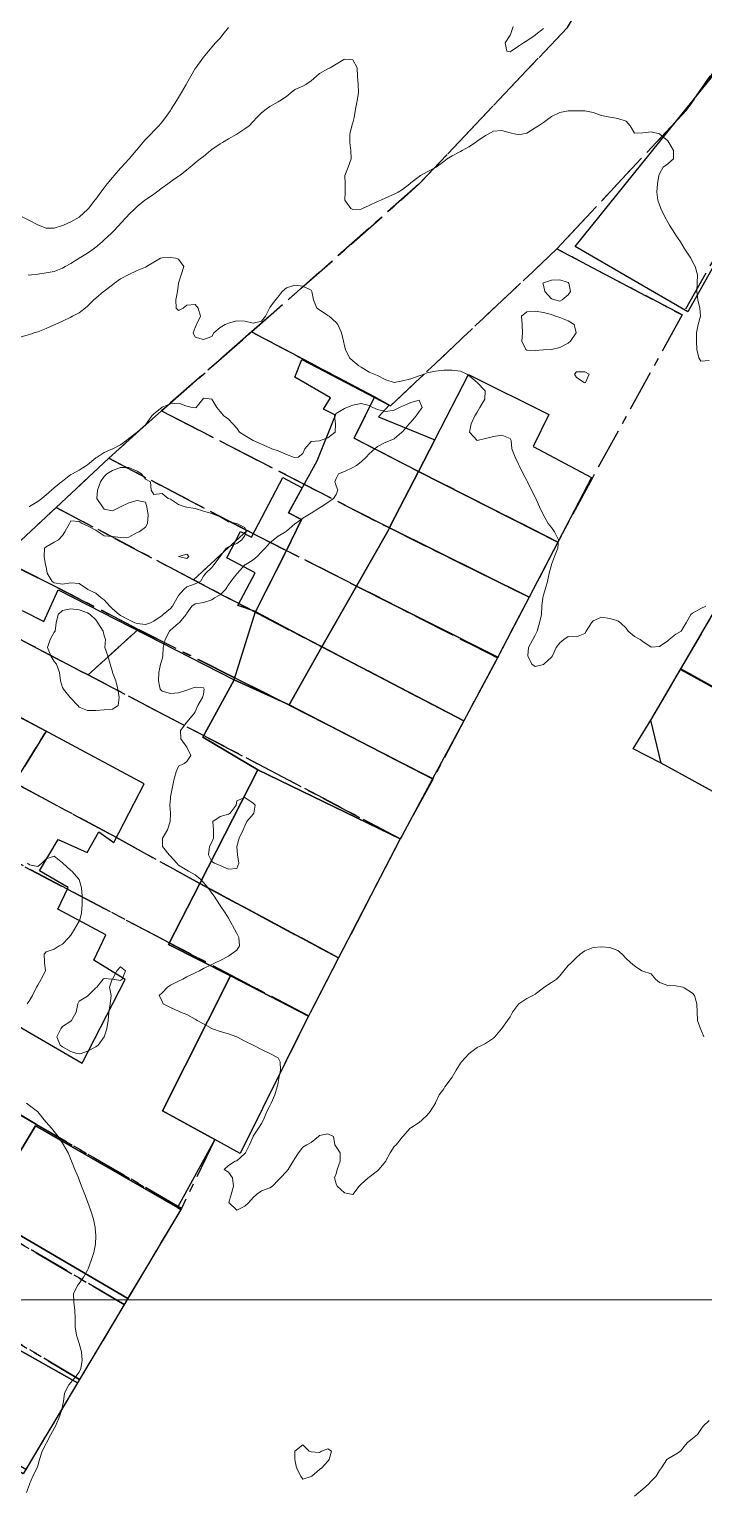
# Model space of a CAD drawing. Header units: centimetres. Extents: x 0 to 642158, y -847 to 649707.
# Drawn here: x 616421.2 to 616461.9, y 621375.6 to 621464.1 of the extents above; entities that cross this region are included whole.
import ezdxf

# ---------------------------------------------------------------- set-up
doc = ezdxf.new("R2010")
doc.units = ezdxf.units.CM
doc.header["$MEASUREMENT"] = 0
doc.linetypes.add('CENTERX2', pattern=[4, 2.5, -0.5, 0.5, -0.5])
doc.layers.add('MEV_grille', color=254, linetype='Continuous', lineweight=9)
doc.layers.add('WAL_topographie 0.5', color=253, linetype='Continuous', lineweight=20)
doc.layers.add('SPW_batiments', color=7, linetype='Continuous')
doc.layers.add('SPW_parcellaire cadastral', color=7, linetype='CENTERX2', lineweight=25, true_color=0xff0542)

# ---------------------------------------------------------------- blocks, each defined once
blk = doc.blocks.new('*U114')
at = {"layer": 'MEV_grille', "transparency": 33554687}
blk.add_lwpolyline([(-1338.461, 0), (1338.461, 0)], dxfattribs=at)
blk = doc.blocks.new('*U115')
at = {"layer": 'MEV_grille', "color": 0, "linetype": 'ByBlock', "lineweight": -2, "transparency": 16777216}
blk.add_blockref('*U114', (0, -1000), dxfattribs=at)

msp = doc.modelspace()

# ---------------------------------------------------------------- linework, layer by layer
at = {"layer": 'SPW_batiments'}
for points in [[(616468.042, 621459.615), (616460.97, 621447.026), (616454.175, 621450.954), (616463.295, 621462.281), (616468.042, 621459.615)], [(616442.952, 621441.379), (616442.311, 621440.672), (616445.696, 621439.289), (616444.717, 621437.387), (616443.038, 621434.12), (616442.969, 621433.986), (616442.858, 621433.79), (616440.979, 621430.471), (616438.896, 621426.79), (616434.879, 621428.921), (616436.739, 621432.575), (616437.662, 621434.489), (616436.879, 621434.889), (616438.611, 621438.022), (616439.711, 621440.789), (616438.978, 621441.139), (616439.411, 621441.822), (616437.261, 621443.071), (616437.678, 621444.139), (616442.952, 621441.379)], [(616452.578, 621440.823), (616451.628, 621438.89), (616455.161, 621437.024), (616453.128, 621433.124), (616444.717, 621437.387), (616445.696, 621439.289), (616447.728, 621443.24), (616452.578, 621440.823)], [(616434.88, 621428.922), (616433.82, 621429.286), (616434.862, 621431.268), (616433.148, 621432.169), (616433.986, 621433.763), (616434.64, 621433.419), (616436.529, 621437.012), (616437.708, 621436.388), (616436.879, 621434.889), (616437.662, 621434.489), (616436.739, 621432.575), (616434.88, 621428.922)], [(616453.128, 621433.124), (616451.391, 621429.792), (616442.969, 621433.986), (616443.038, 621434.12), (616444.717, 621437.387), (616453.128, 621433.124)], [(616451.391, 621429.792), (616449.605, 621426.367), (616449.501, 621426.167), (616440.979, 621430.471), (616442.858, 621433.79), (616442.969, 621433.986), (616451.391, 621429.792)], [(616420.813, 621428.987), (616422.113, 621428.32), (616422.979, 621430.237), (616433.597, 621424.805)], [(616449.501, 621426.167), (616449.418, 621426.012), (616447.445, 621422.34), (616438.896, 621426.79), (616440.979, 621430.471), (616449.501, 621426.167)], [(616434.88, 621428.922), (616438.896, 621426.79), (616436.913, 621423.289), (616433.597, 621424.805), (616434.88, 621428.922)], [(616471.263, 621424.194), (616469.23, 621420.642), (616460.543, 621425.477), (616462.713, 621429.191), (616471.263, 621424.194)], [(616447.445, 621422.34), (616445.564, 621418.84), (616436.913, 621423.289), (616438.896, 621426.79), (616447.445, 621422.34)], [(616469.23, 621420.642), (616470.28, 621420.043), (616467.464, 621415.325), (616459.363, 621419.774), (616458.73, 621422.374), (616460.543, 621425.477), (616469.23, 621420.642)], [(616433.597, 621424.805), (616431.713, 621421.338), (616435.031, 621419.372), (616431.518, 621412.518), (616429.632, 621408.838), (616433.382, 621406.938), (616429.283, 621398.788), (616432.429, 621397.064), (616430.184, 621392.953), (616421.616, 621397.887), (616418.415, 621392.605)], [(616436.913, 621423.289), (616445.564, 621418.84), (616443.724, 621415.412), (616443.617, 621415.214), (616435.031, 621419.372), (616431.713, 621421.338), (616433.597, 621424.805), (616436.913, 621423.289)], [(616412.482, 621408.619), (616424.433, 621401.67), (616427.032, 621406.721), (616425.132, 621407.887), (616425.865, 621409.42), (616422.965, 621410.97), (616423.582, 621412.27), (616421.864, 621413.287), (616422.981, 621415.17), (616424.731, 621414.387), (616425.431, 621415.637), (616426.331, 621414.988), (616428.164, 621418.521), (616421.611, 621422.05), (616419.13, 621423.387)], [(616443.617, 621415.214), (616443.534, 621415.054), (616439.895, 621408.024), (616431.518, 621412.518), (616435.031, 621419.372), (616443.617, 621415.214)], [(616439.895, 621408.024), (616438.179, 621404.709), (616438.075, 621404.509), (616433.382, 621406.938), (616429.632, 621408.838), (616431.518, 621412.518), (616439.895, 621408.024)], [(616438.075, 621404.509), (616438.008, 621404.374), (616433.966, 621396.222), (616432.429, 621397.064), (616429.283, 621398.788), (616433.382, 621406.938), (616438.075, 621404.509)], [(616430.184, 621392.953), (616430.384, 621392.838), (616427.176, 621387.458), (616418.415, 621392.605), (616421.616, 621397.887), (616430.184, 621392.953)], [(616427.176, 621387.458), (616424.145, 621382.374), (616415.249, 621387.381), (616415.4, 621387.63), (616418.415, 621392.605), (616427.176, 621387.458)], [(616424.145, 621382.374), (616420.873, 621376.884), (616412.066, 621382.129), (616415.249, 621387.381), (616424.145, 621382.374)]]:
    msp.add_lwpolyline(points, dxfattribs=at)
at = {"layer": 'SPW_parcellaire cadastral'}
for points in [[(616434.65, 621445.805), (616444.727, 621454.704), (616453.708, 621464.19), (616464.38, 621482.017), (616469.95, 621478.957), (616471.932, 621477.86), (616470.3, 621474.967), (616468.78, 621472.248), (616467.204, 621469.384), (616471.808, 621466.99), (616467.976, 621459.791), (616463.059, 621462.291), (616460.874, 621459.192), (616453.06, 621450.816), (616443.028, 621441.339), (616442.059, 621441.886), (616434.65, 621445.805)], [(616453.708, 621464.19), (616444.727, 621454.704), (616434.65, 621445.805), (616429.211, 621441.037), (616426.036, 621438.186), (616422.859, 621435.212), (616419.527, 621432.089)], [(616453.06, 621450.816), (616460.874, 621459.192), (616463.059, 621462.291), (616467.976, 621459.791), (616460.62, 621446.834), (616453.06, 621450.816)], [(616453.129, 621433.124), (616444.718, 621437.386), (616440.838, 621439.385), (616442.059, 621441.886), (616443.028, 621441.339), (616453.06, 621450.816), (616460.62, 621446.834), (616455.208, 621437.001), (616453.129, 621433.124)], [(616451.391, 621429.792), (616442.962, 621433.972), (616429.211, 621441.037), (616434.65, 621445.805), (616442.059, 621441.886), (616440.838, 621439.385), (616444.718, 621437.386), (616453.129, 621433.124), (616451.391, 621429.792)], [(616451.391, 621429.792), (616449.484, 621426.133), (616440.98, 621430.471), (616434.377, 621433.813), (616426.036, 621438.186), (616429.211, 621441.037), (616442.962, 621433.972), (616451.391, 621429.792)], [(616426.036, 621438.186), (616434.377, 621433.813), (616431.142, 621430.843), (616422.859, 621435.212), (616426.036, 621438.186)], [(616419.527, 621432.089), (616422.859, 621435.212), (616431.142, 621430.843), (616438.897, 621426.792), (616447.444, 621422.336), (616445.597, 621418.823), (616436.914, 621423.288), (616433.676, 621424.903), (616427.807, 621427.853), (616422.923, 621430.39), (616419.527, 621432.089)], [(616434.377, 621433.813), (616440.98, 621430.471), (616449.484, 621426.133), (616447.444, 621422.336), (616438.897, 621426.792), (616431.142, 621430.843), (616434.377, 621433.813)], [(616424.782, 621425.107), (616424.299, 621425.359), (616421.007, 621427.081), (616416.48, 621429.453), (616419.527, 621432.089), (616422.923, 621430.39), (616427.807, 621427.853), (616424.782, 621425.107)], [(616424.782, 621425.107), (616443.609, 621415.217), (616439.896, 621408.023), (616431.519, 621412.518), (616426.491, 621415.295), (616420.341, 621418.597), (616422.263, 621421.701), (616413.131, 621426.547), (616416.48, 621429.453), (616421.007, 621427.081), (616424.299, 621425.359), (616424.782, 621425.107)], [(616487.37, 621409.75), (616478.851, 621414.92), (616469.23, 621420.642), (616460.519, 621425.432), (616462.69, 621429.149), (616471.218, 621424.356), (616491.461, 621413.088), (616489.78, 621411.715), (616487.37, 621409.75)], [(616424.782, 621425.107), (616427.807, 621427.853), (616433.676, 621424.903), (616436.914, 621423.288), (616445.597, 621418.823), (616443.609, 621415.217), (616424.782, 621425.107)], [(616438.083, 621404.521), (616429.684, 621408.938), (616423.537, 621412.174), (616406.831, 621420.991), (616413.131, 621426.547), (616422.263, 621421.701), (616420.341, 621418.597), (616426.491, 621415.295), (616431.519, 621412.518), (616439.896, 621408.023), (616438.083, 621404.521)], [(616469.206, 621414.343), (616459.363, 621419.773), (616457.667, 621420.648), (616458.73, 621422.373), (616460.519, 621425.432), (616469.23, 621420.642), (616467.16, 621416.985), (616469.845, 621415.496), (616469.206, 621414.343)], [(616397.21, 621412.589), (616406.079, 621420.315), (616406.831, 621420.991), (616423.537, 621412.174), (616429.684, 621408.938), (616438.083, 621404.521), (616433.967, 621396.221), (616432.43, 621397.064), (616430.417, 621392.905), (616421.67, 621397.976), (616410.007, 621404.86), (616403.583, 621408.68), (616397.21, 621412.589)], [(616398.619, 621403.913), (616403.583, 621408.68), (616410.007, 621404.86), (616421.67, 621397.976), (616430.417, 621392.905), (616426.968, 621387.108), (616418.2, 621392.249), (616398.619, 621403.913)], [(616398.619, 621403.913), (616418.2, 621392.249), (616426.968, 621387.108), (616424.273, 621382.586), (616415.502, 621387.796), (616394.707, 621400.154), (616398.619, 621403.913)], [(616424.273, 621382.586), (616421.023, 621377.135), (616412.247, 621382.426), (616400.18, 621389.654), (616390.251, 621395.735), (616394.707, 621400.154), (616415.502, 621387.796), (616424.273, 621382.586)]]:
    msp.add_lwpolyline(points, dxfattribs=at)
at = {"layer": 'WAL_topographie 0.5'}
for points in [[(616450.436, 621464.25), (616450.271, 621463.75), (616450.25, 621463.715), (616449.936, 621463.25), (616450.042, 621462.75), (616450.25, 621462.713), (616450.31, 621462.75), (616450.75, 621463.053), (616451.058, 621463.25), (616451.25, 621463.371), (616451.75, 621463.716), (616451.79, 621463.75), (616452.25, 621464.125)], [(616420.81, 621452.75), (616421.25, 621452.524), (616421.75, 621452.268), (616421.788, 621452.25), (616422.25, 621452.071), (616422.75, 621452.072), (616423.25, 621452.224), (616423.31, 621452.25), (616423.75, 621452.447), (616424.25, 621452.729), (616424.277, 621452.75), (616424.75, 621453.187), (616424.804, 621453.25), (616425.196, 621453.75), (616425.25, 621453.824), (616425.555, 621454.25), (616425.75, 621454.51), (616425.934, 621454.75), (616426.25, 621455.125), (616426.361, 621455.25), (616426.75, 621455.694), (616426.801, 621455.75), (616427.25, 621456.236), (616427.264, 621456.25), (616427.693, 621456.75), (616427.75, 621456.821), (616428.099, 621457.25), (616428.25, 621457.426), (616428.57, 621457.75), (616428.75, 621457.948), (616429.045, 621458.25), (616429.25, 621458.496), (616429.453, 621458.75), (616429.75, 621459.175), (616429.805, 621459.25), (616430.122, 621459.75), (616430.25, 621459.96), (616430.427, 621460.25), (616430.709, 621460.75), (616430.75, 621460.825), (616430.975, 621461.25), (616431.25, 621461.704), (616431.282, 621461.75), (616431.65, 621462.25), (616431.75, 621462.382), (616432.05, 621462.75), (616432.25, 621463), (616432.463, 621463.25), (616432.75, 621463.547), (616432.914, 621463.75), (616433.25, 621464.187)], [(616421.163, 621449.25), (616421.25, 621449.234), (616421.375, 621449.25), (616421.75, 621449.289), (616422.25, 621449.367), (616422.75, 621449.459), (616423.25, 621449.651), (616423.413, 621449.75), (616423.75, 621449.938), (616424.245, 621450.25), (616424.25, 621450.253), (616424.75, 621450.565), (616425.01, 621450.75), (616425.25, 621450.916), (616425.63, 621451.25), (616425.75, 621451.367), (616426.177, 621451.75), (616426.25, 621451.829), (616426.662, 621452.25), (616426.75, 621452.354), (616427.118, 621452.75), (616427.25, 621452.89), (616427.619, 621453.25), (616427.75, 621453.375), (616428.22, 621453.75), (616428.25, 621453.773), (616428.75, 621454.126), (616428.92, 621454.25), (616429.25, 621454.504), (616429.595, 621454.75), (616429.75, 621454.867), (616430.25, 621455.202), (616430.321, 621455.25), (616430.75, 621455.595), (616430.938, 621455.75), (616431.25, 621456.016), (616431.556, 621456.25), (616431.75, 621456.404), (616432.17, 621456.75), (616432.25, 621456.818), (616432.75, 621457.158), (616432.901, 621457.25), (616433.25, 621457.458), (616433.75, 621457.744), (616433.763, 621457.75), (616434.25, 621458.055), (616434.495, 621458.25), (616434.75, 621458.51), (616434.972, 621458.75), (616435.25, 621459.033), (616435.531, 621459.25), (616435.75, 621459.405), (616436.25, 621459.692), (616436.363, 621459.75), (616436.75, 621460.011), (616437.047, 621460.25), (616437.25, 621460.442), (616437.75, 621460.642), (616437.917, 621460.75), (616438.25, 621460.954), (616438.564, 621461.25), (616438.75, 621461.396), (616439.25, 621461.677), (616439.395, 621461.75), (616439.75, 621461.974), (616440.215, 621462.25), (616440.25, 621462.276), (616440.583, 621462.25), (616440.75, 621462.225), (616441.021, 621461.75), (616441.046, 621461.25), (616441.071, 621460.75), (616441.102, 621460.25), (616441.014, 621459.75), (616440.911, 621459.25), (616440.839, 621458.75), (616440.75, 621458.437), (616440.693, 621458.25), (616440.581, 621457.75), (616440.569, 621457.25), (616440.636, 621456.75), (616440.665, 621456.25), (616440.483, 621455.75), (616440.27, 621455.25), (616440.304, 621454.75), (616440.29, 621454.25), (616440.277, 621453.75), (616440.641, 621453.25), (616440.75, 621453.205), (616441.25, 621453.207), (616441.348, 621453.25), (616441.75, 621453.443), (616442.25, 621453.676), (616442.437, 621453.75), (616442.75, 621453.899), (616443.25, 621454.114), (616443.485, 621454.25), (616443.75, 621454.412), (616444.2, 621454.75), (616444.25, 621454.798), (616444.75, 621455.195), (616444.838, 621455.25), (616445.25, 621455.461), (616445.75, 621455.728), (616445.783, 621455.75), (616446.25, 621456.097), (616446.449, 621456.25), (616446.75, 621456.44), (616447.25, 621456.693), (616447.346, 621456.75), (616447.75, 621456.985), (616448.163, 621457.25), (616448.25, 621457.315), (616448.75, 621457.665), (616448.917, 621457.75), (616449.25, 621457.921), (616449.75, 621457.962), (616450.25, 621457.824), (616450.583, 621457.75), (616450.75, 621457.725), (616450.95, 621457.75), (616451.25, 621457.813), (616451.75, 621458.121), (616451.95, 621458.25), (616452.25, 621458.457), (616452.655, 621458.75), (616452.75, 621458.803), (616453.25, 621459.05), (616453.75, 621459.152), (616454.25, 621459.152), (616454.75, 621459.159), (616455.25, 621459.046), (616455.75, 621458.867), (616456.25, 621458.768), (616456.417, 621458.75), (616456.75, 621458.683), (616457.25, 621458.522), (616457.481, 621458.25), (616457.75, 621457.812), (616458.25, 621457.833), (616458.75, 621457.875), (616459.25, 621457.772), (616459.279, 621457.75), (616459.75, 621457.338), (616459.816, 621457.25), (616460.107, 621456.75), (616460.091, 621456.25), (616459.75, 621455.962), (616459.475, 621455.75), (616459.25, 621455.341), (616459.208, 621455.25), (616459.13, 621454.75), (616459.095, 621454.25), (616459.155, 621453.75), (616459.25, 621453.481), (616459.333, 621453.25), (616459.586, 621452.75), (616459.75, 621452.44), (616459.852, 621452.25), (616460.182, 621451.75), (616460.25, 621451.65), (616460.517, 621451.25), (616460.75, 621450.87), (616460.826, 621450.75), (616461.139, 621450.25), (616461.25, 621450.036), (616461.406, 621449.75), (616461.544, 621449.25), (616461.534, 621448.75), (616461.503, 621448.25), (616461.572, 621447.75), (616461.694, 621447.25), (616461.719, 621446.75), (616461.597, 621446.25), (616461.494, 621445.75), (616461.481, 621445.25), (616461.511, 621444.75), (616461.622, 621444.25), (616461.75, 621444.042), (616462.25, 621444.088)], [(616420.75, 621445.51), (616421.25, 621445.659), (616421.536, 621445.75), (616421.75, 621445.819), (616422.25, 621446.016), (616422.75, 621446.23), (616422.792, 621446.25), (616423.25, 621446.462), (616423.75, 621446.707), (616423.839, 621446.75), (616424.25, 621446.963), (616424.618, 621447.25), (616424.75, 621447.36), (616425.14, 621447.75), (616425.25, 621447.852), (616425.717, 621448.25), (616425.75, 621448.276), (616426.25, 621448.657), (616426.385, 621448.75), (616426.75, 621449.01), (616427.21, 621449.25), (616427.25, 621449.273), (616427.75, 621449.51), (616428.25, 621449.724), (616428.303, 621449.75), (616428.75, 621450.024), (616429.162, 621450.25), (616429.25, 621450.281), (616429.75, 621450.299), (616430.083, 621450.25), (616430.25, 621450.191), (616430.563, 621449.75), (616430.406, 621449.25), (616430.25, 621448.75), (616430.25, 621448.75), (616430.185, 621448.25), (616430.071, 621447.75), (616430.11, 621447.25), (616430.25, 621447.091), (616430.519, 621447.25), (616430.75, 621447.427), (616431.25, 621447.464), (616431.433, 621447.25), (616431.576, 621446.75), (616431.321, 621446.25), (616431.25, 621446.083), (616431.128, 621445.75), (616431.25, 621445.5), (616431.75, 621445.358), (616432.25, 621445.522), (616432.375, 621445.75), (616432.75, 621446.078), (616433.047, 621446.25), (616433.25, 621446.345), (616433.75, 621446.471), (616434.25, 621446.458), (616434.75, 621446.335), (616435.25, 621446.463), (616435.497, 621446.75), (616435.728, 621447.25), (616435.75, 621447.279), (616436.083, 621447.75), (616436.25, 621447.933), (616436.504, 621448.25), (616436.75, 621448.467), (616437.25, 621448.635), (616437.75, 621448.576), (616438.25, 621448.333), (616438.289, 621448.25), (616438.382, 621447.75), (616438.588, 621447.25), (616438.75, 621447.143), (616439.25, 621446.804), (616439.321, 621446.75), (616439.75, 621446.37), (616439.845, 621446.25), (616440.077, 621445.75), (616440.184, 621445.25), (616440.25, 621444.969), (616440.319, 621444.75), (616440.551, 621444.25), (616440.75, 621444.053), (616441.112, 621443.75), (616441.25, 621443.674), (616441.75, 621443.369), (616442.04, 621443.25), (616442.25, 621443.18), (616442.75, 621442.922), (616443.25, 621442.763), (616443.75, 621442.864), (616444.25, 621442.984), (616444.75, 621443.153), (616445.057, 621443.25), (616445.25, 621443.336), (616445.75, 621443.444), (616446.25, 621443.49), (616446.75, 621443.503), (616447.25, 621443.437), (616447.629, 621443.25), (616447.75, 621443.18), (616448.25, 621442.75), (616448.25, 621442.75), (616448.739, 621442.25), (616448.714, 621441.75), (616448.417, 621441.25), (616448.25, 621440.964), (616448.112, 621440.75), (616447.898, 621440.25), (616447.803, 621439.75), (616448.25, 621439.25), (616448.75, 621439.375), (616449.25, 621439.492), (616449.75, 621439.579), (616450.25, 621439.375), (616450.308, 621439.25), (616450.35, 621438.75), (616450.541, 621438.25), (616450.75, 621437.833), (616450.794, 621437.75), (616451.041, 621437.25), (616451.25, 621436.833), (616451.294, 621436.75), (616451.541, 621436.25), (616451.75, 621435.833), (616451.794, 621435.75), (616452.011, 621435.25), (616452.25, 621434.75), (616452.25, 621434.75), (616452.542, 621434.25), (616452.75, 621434.012), (616452.922, 621433.75), (616453.171, 621433.25), (616453.12, 621432.75), (616452.928, 621432.25), (616452.75, 621431.773), (616452.742, 621431.75), (616452.603, 621431.25), (616452.493, 621430.75), (616452.355, 621430.25), (616452.25, 621429.925), (616452.211, 621429.75), (616452.163, 621429.25), (616452.132, 621428.75), (616452.024, 621428.25), (616451.867, 621427.75), (616451.75, 621427.5), (616451.616, 621427.25), (616451.353, 621426.75), (616451.321, 621426.25), (616451.56, 621425.75), (616451.75, 621425.609), (616452.25, 621425.728), (616452.288, 621425.75), (616452.75, 621426.179), (616452.799, 621426.25), (616453.031, 621426.75), (616453.25, 621427.042), (616453.477, 621427.25), (616453.75, 621427.432), (616454.25, 621427.406), (616454.75, 621427.604), (616454.835, 621427.75), (616455.147, 621428.25), (616455.25, 621428.367), (616455.75, 621428.594), (616456.25, 621428.51), (616456.75, 621428.375), (616456.893, 621428.25), (616457.25, 621427.917), (616457.364, 621427.75), (616457.75, 621427.423), (616458.096, 621427.25), (616458.25, 621427.117), (616458.75, 621426.773), (616459.25, 621426.82), (616459.75, 621427.162), (616459.832, 621427.25), (616460.25, 621427.557), (616460.552, 621427.75), (616460.75, 621428.056), (616460.865, 621428.25), (616461.15, 621428.75), (616461.25, 621428.837), (616461.75, 621429.105), (616462.046, 621429.25)], [(616453.379, 621447.75), (616453.25, 621447.661), (616452.942, 621447.75), (616452.75, 621447.802), (616452.344, 621448.25), (616452.25, 621448.635), (616452.223, 621448.75), (616452.25, 621448.767), (616452.75, 621448.935), (616453.25, 621448.958), (616453.75, 621448.783), (616453.789, 621448.75), (616453.888, 621448.25), (616453.75, 621448.045), (616453.379, 621447.75)], [(616452.75, 621444.75), (616452.75, 621444.75), (616452.25, 621444.732), (616451.75, 621444.691), (616451.25, 621444.7), (616451.186, 621444.75), (616450.947, 621445.25), (616450.987, 621445.75), (616450.964, 621446.25), (616450.937, 621446.75), (616451.25, 621447.013), (616451.75, 621447.05), (616452.25, 621446.987), (616452.75, 621446.868), (616452.972, 621446.75), (616453.25, 621446.673), (616453.75, 621446.473), (616454.107, 621446.25), (616454.229, 621445.75), (616453.879, 621445.25), (616453.75, 621445.128), (616453.25, 621444.86), (616452.75, 621444.75)], [(616454.796, 621442.75), (616454.75, 621442.737), (616454.712, 621442.75), (616454.25, 621443.05), (616454.132, 621443.25), (616454.25, 621443.404), (616454.75, 621443.391), (616455.015, 621443.25), (616454.796, 621442.75)], [(616421.228, 621435.25), (616421.25, 621435.269), (616421.75, 621435.579), (616421.989, 621435.75), (616422.25, 621435.964), (616422.578, 621436.25), (616422.75, 621436.392), (616423.19, 621436.75), (616423.25, 621436.804), (616423.75, 621437.198), (616423.847, 621437.25), (616424.25, 621437.461), (616424.693, 621437.75), (616424.75, 621437.791), (616425.25, 621438.198), (616425.331, 621438.25), (616425.75, 621438.523), (616426.25, 621438.741), (616426.277, 621438.75), (616426.75, 621438.99), (616427.109, 621439.25), (616427.25, 621439.374), (616427.743, 621439.75), (616427.75, 621439.755), (616428.25, 621440.207), (616428.281, 621440.25), (616428.627, 621440.75), (616428.75, 621440.865), (616429.23, 621441.25), (616429.25, 621441.264), (616429.75, 621441.461), (616430.25, 621441.516), (616430.75, 621441.324), (616431.074, 621441.25), (616431.25, 621441.221), (616431.315, 621441.25), (616431.706, 621441.75), (616431.75, 621441.804), (616432.25, 621441.75), (616432.25, 621441.75), (616432.547, 621441.25), (616432.75, 621440.995), (616432.982, 621440.75), (616433.25, 621440.549), (616433.515, 621440.25), (616433.75, 621439.99), (616433.93, 621439.75), (616434.25, 621439.553), (616434.75, 621439.25), (616434.75, 621439.25), (616435.25, 621439.041), (616435.75, 621438.809), (616435.867, 621438.75), (616436.25, 621438.638), (616436.75, 621438.414), (616437.18, 621438.25), (616437.25, 621438.223), (616437.469, 621438.25), (616437.75, 621438.464), (616437.861, 621438.75), (616438.25, 621439.187), (616438.75, 621439.232), (616438.788, 621439.25), (616439.25, 621439.413), (616439.691, 621439.75), (616439.72, 621440.25), (616439.652, 621440.75), (616439.75, 621440.882), (616440.25, 621441.19), (616440.397, 621441.25), (616440.75, 621441.379), (616441.25, 621441.49), (616441.75, 621441.37), (616441.969, 621441.25), (616442.25, 621441.124), (616442.75, 621441.011), (616443.25, 621441.086), (616443.564, 621441.25), (616443.75, 621441.328), (616444.25, 621441.545), (616444.75, 621441.682), (616444.931, 621441.25), (616444.75, 621441.012), (616444.569, 621440.75), (616444.25, 621440.365), (616444.152, 621440.25), (616443.75, 621439.781), (616443.715, 621439.75), (616443.25, 621439.357), (616443.006, 621439.25), (616442.75, 621439.144), (616442.25, 621438.894), (616442.082, 621438.75), (616441.75, 621438.453), (616441.568, 621438.25), (616441.25, 621437.957), (616440.971, 621437.75), (616440.75, 621437.615), (616440.25, 621437.389), (616439.888, 621437.25), (616439.75, 621436.969), (616439.676, 621436.75), (616439.75, 621436.524), (616439.851, 621436.25), (616439.75, 621436), (616439.595, 621435.75), (616439.25, 621435.521), (616438.841, 621435.25), (616438.75, 621435.191), (616438.25, 621434.874), (616438.052, 621434.75), (616437.75, 621434.562), (616437.293, 621434.25), (616437.25, 621434.222), (616436.75, 621433.781), (616436.696, 621433.75), (616436.25, 621433.476), (616435.968, 621433.25), (616435.75, 621433.069), (616435.475, 621432.75), (616435.25, 621432.538), (616434.987, 621432.25), (616434.75, 621432.042), (616434.261, 621431.75), (616434.25, 621431.741), (616433.794, 621431.25), (616433.75, 621431.199), (616433.405, 621430.75), (616433.25, 621430.537), (616433.07, 621430.25), (616432.75, 621429.932), (616432.422, 621429.75), (616432.25, 621429.641), (616431.75, 621429.467), (616431.25, 621429.388), (616431.055, 621429.25), (616430.75, 621428.835), (616430.708, 621428.75), (616430.282, 621428.25), (616430.25, 621428.222), (616429.75, 621427.796), (616429.701, 621427.75), (616429.44, 621427.25), (616429.324, 621426.75), (616429.295, 621426.25), (616429.25, 621426.058), (616429.152, 621425.75), (616429.058, 621425.25), (616429.026, 621424.75), (616429.132, 621424.25), (616429.25, 621424.125), (616429.75, 621423.988), (616430.25, 621424.019), (616430.75, 621424.178), (616430.9, 621424.25), (616431.25, 621424.359), (616431.75, 621424.322), (616431.787, 621424.25), (616431.75, 621423.95), (616431.687, 621423.75), (616431.408, 621423.25), (616431.25, 621422.875), (616431.167, 621422.75), (616430.75, 621422.25), (616430.75, 621422.25), (616430.365, 621421.75), (616430.383, 621421.25), (616430.75, 621420.75), (616430.75, 621420.75), (616430.985, 621420.25), (616430.75, 621419.886), (616430.583, 621419.75), (616430.25, 621419.6), (616430.104, 621419.25), (616429.962, 621418.75), (616429.86, 621418.25), (616429.761, 621417.75), (616429.75, 621417.65), (616429.723, 621417.25), (616429.75, 621416.75), (616429.75, 621416.75), (616429.75, 621416.749), (616429.742, 621416.25), (616429.574, 621415.75), (616429.273, 621415.25), (616429.282, 621414.75), (616429.681, 621414.25), (616429.75, 621414.158), (616430.15, 621413.75), (616430.25, 621413.618), (616430.75, 621413.31), (616430.85, 621413.25), (616431.25, 621413.028), (616431.597, 621412.75), (616431.75, 621412.567), (616432.029, 621412.25), (616432.25, 621411.924), (616432.383, 621411.75), (616432.707, 621411.25), (616432.75, 621411.187), (616433.05, 621410.75), (616433.25, 621410.417), (616433.359, 621410.25), (616433.62, 621409.75), (616433.75, 621409.5), (616433.881, 621409.25), (616433.917, 621408.75), (616433.75, 621408.5), (616433.417, 621408.25), (616433.25, 621408.125), (616432.75, 621407.875), (616432.5, 621407.75), (616432.25, 621407.625), (616431.75, 621407.375), (616431.5, 621407.25), (616431.25, 621407.125), (616430.75, 621406.875), (616430.5, 621406.75), (616430.25, 621406.625), (616429.75, 621406.375), (616429.583, 621406.25), (616429.25, 621405.917), (616429.083, 621405.75), (616429.25, 621405.417), (616429.306, 621405.25), (616429.75, 621405.028), (616430.25, 621404.817), (616430.361, 621404.75), (616430.75, 621404.604), (616431.25, 621404.325), (616431.357, 621404.25), (616431.75, 621404.046), (616432.25, 621403.772), (616432.296, 621403.75), (616432.75, 621403.583), (616433.25, 621403.45), (616433.75, 621403.25), (616433.75, 621403.25), (616434.25, 621403), (616434.75, 621402.75), (616434.75, 621402.75), (616435.25, 621402.5), (616435.75, 621402.25), (616435.75, 621402.25), (616436.25, 621401.99), (616436.38, 621401.75), (616436.394, 621401.25), (616436.303, 621400.75), (616436.25, 621400.5), (616436.189, 621400.25), (616436.054, 621399.75), (616435.826, 621399.25), (616435.75, 621399.095), (616435.573, 621398.75), (616435.36, 621398.25), (616435.25, 621398.025), (616435.064, 621397.75), (616434.75, 621397.263), (616434.738, 621397.25), (616434.533, 621396.75), (616434.275, 621396.25), (616434.25, 621396.217), (616433.75, 621395.773), (616433.65, 621395.75), (616433.25, 621395.5), (616433, 621395.25), (616433.25, 621395.096), (616433.5, 621394.75), (616433.565, 621394.25), (616433.42, 621393.75), (616433.282, 621393.25), (616433.75, 621392.797), (616434.25, 621393.032), (616434.474, 621393.25), (616434.75, 621393.559), (616434.941, 621393.75), (616435.25, 621393.964), (616435.75, 621394.14), (616435.911, 621394.25), (616436.25, 621394.602), (616436.393, 621394.75), (616436.75, 621395.135), (616436.85, 621395.25), (616437.162, 621395.75), (616437.25, 621395.908), (616437.482, 621396.25), (616437.75, 621396.607), (616437.981, 621396.75), (616438.25, 621396.885), (616438.682, 621397.25), (616438.75, 621397.304), (616439.25, 621397.4), (616439.583, 621397.25), (616439.678, 621396.75), (616439.75, 621396.614), (616440, 621396.25), (616439.985, 621395.75), (616439.811, 621395.25), (616439.75, 621395), (616439.646, 621394.75), (616439.75, 621394.393), (616439.821, 621394.25), (616440.25, 621393.85), (616440.75, 621393.75), (616441.13, 621394.25), (616441.25, 621394.357), (616441.673, 621394.75), (616441.75, 621394.795), (616442.25, 621395.169), (616442.33, 621395.25), (616442.74, 621395.75), (616442.75, 621395.767), (616443, 621396.25), (616443.25, 621396.639), (616443.361, 621396.75), (616443.75, 621397.217), (616443.779, 621397.25), (616444.224, 621397.75), (616444.25, 621397.773), (616444.75, 621398.091), (616444.934, 621398.25), (616445.25, 621398.536), (616445.423, 621398.75), (616445.737, 621399.25), (616445.75, 621399.271), (616445.971, 621399.75), (616446.25, 621400.122), (616446.315, 621400.25), (616446.686, 621400.75), (616446.75, 621400.833), (616446.994, 621401.25), (616447.25, 621401.662), (616447.309, 621401.75), (616447.75, 621402.235), (616447.766, 621402.25), (616448.25, 621402.624), (616448.559, 621402.75), (616448.75, 621402.852), (616449.25, 621403.173), (616449.32, 621403.25), (616449.732, 621403.75), (616449.75, 621403.772), (616450.094, 621404.25), (616450.25, 621404.458), (616450.394, 621404.75), (616450.75, 621405.236), (616450.764, 621405.25), (616451.25, 621405.568), (616451.607, 621405.75), (616451.75, 621405.843), (616452.25, 621406.216), (616452.295, 621406.25), (616452.75, 621406.548), (616453.043, 621406.75), (616453.25, 621406.947), (616453.478, 621407.25), (616453.75, 621407.556), (616453.937, 621407.75), (616454.25, 621408.047), (616454.479, 621408.25), (616454.75, 621408.45), (616455.25, 621408.645), (616455.75, 621408.692), (616456.25, 621408.653), (616456.75, 621408.479), (616457, 621408.25), (616457.25, 621407.985), (616457.511, 621407.75), (616457.75, 621407.542), (616458.193, 621407.25), (616458.25, 621407.221), (616458.75, 621407.06), (616459.005, 621406.75), (616459.25, 621406.538), (616459.75, 621406.367), (616460.25, 621406.343), (616460.655, 621406.25), (616460.75, 621406.218), (616461.25, 621405.897), (616461.375, 621405.75), (616461.517, 621405.25), (616461.533, 621404.75), (616461.542, 621404.25), (616461.729, 621403.75), (616461.75, 621403.697), (616461.931, 621403.25)], [(616428.55, 621428.25), (616428.25, 621428.155), (616427.75, 621428.206), (616427.609, 621428.25), (616427.25, 621428.427), (616426.75, 621428.693), (616426.658, 621428.75), (616426.25, 621429.098), (616426.104, 621429.25), (616425.75, 621429.632), (616425.581, 621429.75), (616425.25, 621430.032), (616424.771, 621430.25), (616424.75, 621430.27), (616424.25, 621430.632), (616423.75, 621430.666), (616423.25, 621430.587), (616422.75, 621430.656), (616422.615, 621430.75), (616422.311, 621431.25), (616422.25, 621431.621), (616422.227, 621431.75), (616422.132, 621432.25), (616422.16, 621432.75), (616422.25, 621432.842), (616422.75, 621433.116), (616423, 621433.25), (616423.25, 621433.512), (616423.393, 621433.75), (616423.656, 621434.25), (616423.75, 621434.397), (616424.25, 621434.36), (616424.438, 621434.25), (616424.75, 621434.106), (616425.25, 621433.836), (616425.393, 621433.75), (616425.75, 621433.508), (616426.25, 621433.464), (616426.75, 621433.408), (616427.25, 621433.412), (616427.75, 621433.692), (616427.875, 621433.75), (616428.25, 621434.031), (616428.371, 621434.25), (616428.412, 621434.75), (616428.336, 621435.25), (616428.25, 621435.528), (616427.75, 621435.625), (616427.25, 621435.5), (616426.75, 621435.25), (616426.75, 621435.25), (616426.25, 621435.011), (616425.75, 621435.117), (616425.663, 621435.25), (616425.312, 621435.75), (616425.357, 621436.25), (616425.545, 621436.75), (616425.75, 621437.086), (616425.914, 621437.25), (616426.25, 621437.44), (616426.75, 621437.614), (616427.25, 621437.624), (616427.75, 621437.409), (616428.014, 621437.25), (616428.25, 621436.921), (616428.546, 621436.75), (616428.583, 621436.25), (616428.75, 621436), (616429.25, 621436.05), (616429.625, 621435.75), (616429.75, 621435.707), (616430.25, 621435.388), (616430.65, 621435.25), (616430.75, 621435.224), (616431.25, 621435.143), (616431.75, 621434.983), (616432.25, 621434.853), (616432.491, 621434.75), (616432.75, 621434.638), (616433.25, 621434.35), (616433.75, 621434.25), (616433.75, 621434.25), (616434.25, 621434.004), (616434.324, 621433.75), (616434.25, 621433.519), (616434.07, 621433.25), (616433.75, 621433.039), (616433.25, 621432.844), (616433.109, 621432.75), (616432.75, 621432.25), (616432.75, 621432.25), (616432.368, 621431.75), (616432.25, 621431.595), (616431.897, 621431.25), (616431.75, 621431.063), (616431.566, 621430.75), (616431.25, 621430.611), (616430.75, 621430.414), (616430.565, 621430.25), (616430.25, 621429.905), (616430.165, 621429.75), (616429.875, 621429.25), (616429.75, 621429.108), (616429.317, 621428.75), (616429.25, 621428.699), (616428.75, 621428.345), (616428.55, 621428.25)], [(616430.75, 621432.136), (616430.859, 621432.25), (616430.75, 621432.397), (616430.25, 621432.25), (616430.75, 621432.136)], [(616426.25, 621423.033), (616426.592, 621423.25), (616426.66, 621423.75), (616426.577, 621424.25), (616426.453, 621424.75), (616426.269, 621425.25), (616426.25, 621425.3), (616426.12, 621425.75), (616425.972, 621426.25), (616425.803, 621426.75), (616425.828, 621427.25), (616425.75, 621427.472), (616425.697, 621427.75), (616425.373, 621428.25), (616425.25, 621428.419), (616424.904, 621428.75), (616424.75, 621428.856), (616424.25, 621429.033), (616423.75, 621429.099), (616423.25, 621428.994), (616422.979, 621428.75), (616422.868, 621428.25), (616422.804, 621427.75), (616422.75, 621427.683), (616422.493, 621427.25), (616422.337, 621426.75), (616422.535, 621426.25), (616422.75, 621425.921), (616422.877, 621425.75), (616423.054, 621425.25), (616423.133, 621424.75), (616423.25, 621424.339), (616423.303, 621424.25), (616423.716, 621423.75), (616423.75, 621423.707), (616424.16, 621423.25), (616424.25, 621423.153), (616424.75, 621422.947), (616425.25, 621422.958), (616425.75, 621422.992), (616426.25, 621423.033)], [(616433.883, 621413.75), (616433.75, 621413.417), (616433.25, 621413.386), (616432.75, 621413.607), (616432.417, 621413.75), (616432.25, 621413.841), (616432.046, 621414.25), (616432.117, 621414.75), (616432.25, 621415), (616432.345, 621415.25), (616432.354, 621415.75), (616432.313, 621416.25), (616432.75, 621416.554), (616433.25, 621416.704), (616433.35, 621416.75), (616433.71, 621417.25), (616433.75, 621417.5), (616434.25, 621417.714), (616434.75, 621417.355), (616434.861, 621417.25), (616434.783, 621416.75), (616434.75, 621416.704), (616434.365, 621416.25), (616434.25, 621416), (616434.15, 621415.75), (616433.893, 621415.25), (616433.75, 621414.75), (616433.809, 621414.25), (616433.883, 621413.75)], [(616421.141, 621413.75), (616421.25, 621413.649), (616421.75, 621413.548), (616421.996, 621413.75), (616422.25, 621414), (616422.75, 621414.167), (616423.25, 621413.771), (616423.272, 621413.75), (616423.75, 621413.292), (616423.799, 621413.25), (616424.25, 621412.75), (616424.25, 621412.75), (616424.39, 621412.25), (616424.424, 621411.75), (616424.426, 621411.25), (616424.39, 621410.75), (616424.261, 621410.25), (616424.25, 621410.232), (616423.977, 621409.75), (616423.75, 621409.395), (616423.621, 621409.25), (616423.25, 621408.856), (616423.05, 621408.75), (616422.75, 621408.559), (616422.25, 621408.393), (616422.135, 621408.25), (616422.156, 621407.75), (616422.226, 621407.25), (616421.948, 621406.75), (616421.75, 621406.373), (616421.684, 621406.25), (616421.439, 621405.75), (616421.25, 621405.45), (616421.113, 621405.25)], [(616424.25, 621402.227), (616424.369, 621402.25), (616424.75, 621402.401), (616425.25, 621402.658), (616425.391, 621402.75), (616425.75, 621403.25), (616425.75, 621403.25), (616425.926, 621403.75), (616426.007, 621404.25), (616426.032, 621404.75), (616426.118, 621405.25), (616426.178, 621405.75), (616426.083, 621406.25), (616426.249, 621406.75), (616425.75, 621406.778), (616425.687, 621406.75), (616425.321, 621406.25), (616425.25, 621406.214), (616424.786, 621405.75), (616424.75, 621405.708), (616424.25, 621405.404), (616424.173, 621405.25), (616424.073, 621404.75), (616423.786, 621404.25), (616423.75, 621404.214), (616423.25, 621403.893), (616423.147, 621403.75), (616422.896, 621403.25), (616423.11, 621402.75), (616423.25, 621402.649), (616423.75, 621402.368), (616424.111, 621402.25), (616424.25, 621402.227)], [(616426.75, 621406.65), (616426.841, 621406.75), (616427.05, 621407.25), (616426.75, 621407.481), (616426.519, 621407.25), (616426.25, 621406.75), (616426.75, 621406.65)], [(616421.071, 621399.25), (616421.25, 621399.113), (616421.732, 621398.75), (616421.75, 621398.73), (616422.131, 621398.25), (616422.25, 621398.108), (616422.572, 621397.75), (616422.75, 621397.536), (616422.98, 621397.25), (616423.25, 621396.838), (616423.309, 621396.75), (616423.577, 621396.25), (616423.75, 621395.854), (616423.795, 621395.75), (616423.995, 621395.25), (616424.203, 621394.75), (616424.25, 621394.631), (616424.398, 621394.25), (616424.583, 621393.75), (616424.75, 621393.321), (616424.777, 621393.25), (616424.96, 621392.75), (616425.116, 621392.25), (616425.221, 621391.75), (616425.25, 621391.25), (616425.25, 621391.25), (616425.25, 621391.249), (616425.232, 621390.75), (616425.135, 621390.25), (616424.981, 621389.75), (616424.79, 621389.25), (616424.75, 621389.183), (616424.518, 621388.75), (616424.25, 621388.375), (616424.154, 621388.25), (616423.898, 621387.75), (616423.922, 621387.25), (616423.992, 621386.75), (616424, 621386.25), (616424.008, 621385.75), (616424.089, 621385.25), (616424.25, 621384.75), (616424.25, 621384.75), (616424.393, 621384.25), (616424.432, 621383.75), (616424.349, 621383.25), (616424.25, 621383.024), (616424.043, 621382.75), (616423.75, 621382.386), (616423.625, 621382.25), (616423.361, 621381.75), (616423.299, 621381.25), (616423.25, 621380.983), (616423.205, 621380.75), (616423.015, 621380.25), (616422.816, 621379.75), (616422.75, 621379.62), (616422.55, 621379.25), (616422.274, 621378.75), (616422.25, 621378.708), (616422.011, 621378.25), (616421.86, 621377.75), (616421.75, 621377.368), (616421.708, 621377.25), (616421.462, 621376.75), (616421.256, 621376.25), (616421.25, 621376.233), (616421.075, 621375.75)], [(616462.25, 621380.104), (616461.896, 621379.75), (616461.75, 621379.566), (616461.55, 621379.25), (616461.25, 621379.007), (616460.922, 621378.75), (616460.75, 621378.523), (616460.519, 621378.25), (616460.25, 621378.061), (616459.75, 621377.792), (616459.698, 621377.75), (616459.372, 621377.25), (616459.25, 621377.078), (616459.044, 621376.75), (616458.75, 621376.431), (616458.583, 621376.25), (616458.25, 621375.957), (616458, 621375.75), (616457.75, 621375.528)], [(616438.288, 621376.75), (616438.25, 621376.719), (616437.75, 621376.562), (616437.613, 621376.75), (616437.367, 621377.25), (616437.25, 621377.75), (616437.25, 621377.75), (616437.25, 621378.25), (616437.25, 621378.25), (616437.75, 621378.625), (616438.125, 621378.25), (616438.25, 621378.208), (616438.75, 621378.179), (616438.875, 621378.25), (616439.25, 621378.387), (616439.464, 621378.25), (616439.321, 621377.75), (616439.25, 621377.65), (616438.886, 621377.25), (616438.75, 621377.15), (616438.288, 621376.75)]]:
    msp.add_lwpolyline(points, dxfattribs=at)

# ---------------------------------------------------------------- block references
at = {"layer": 'MEV_grille', "transparency": 33554687}
msp.add_blockref('*U115', (616669.481, 622387.381), dxfattribs=at)

doc.saveas('drawing.dxf')
